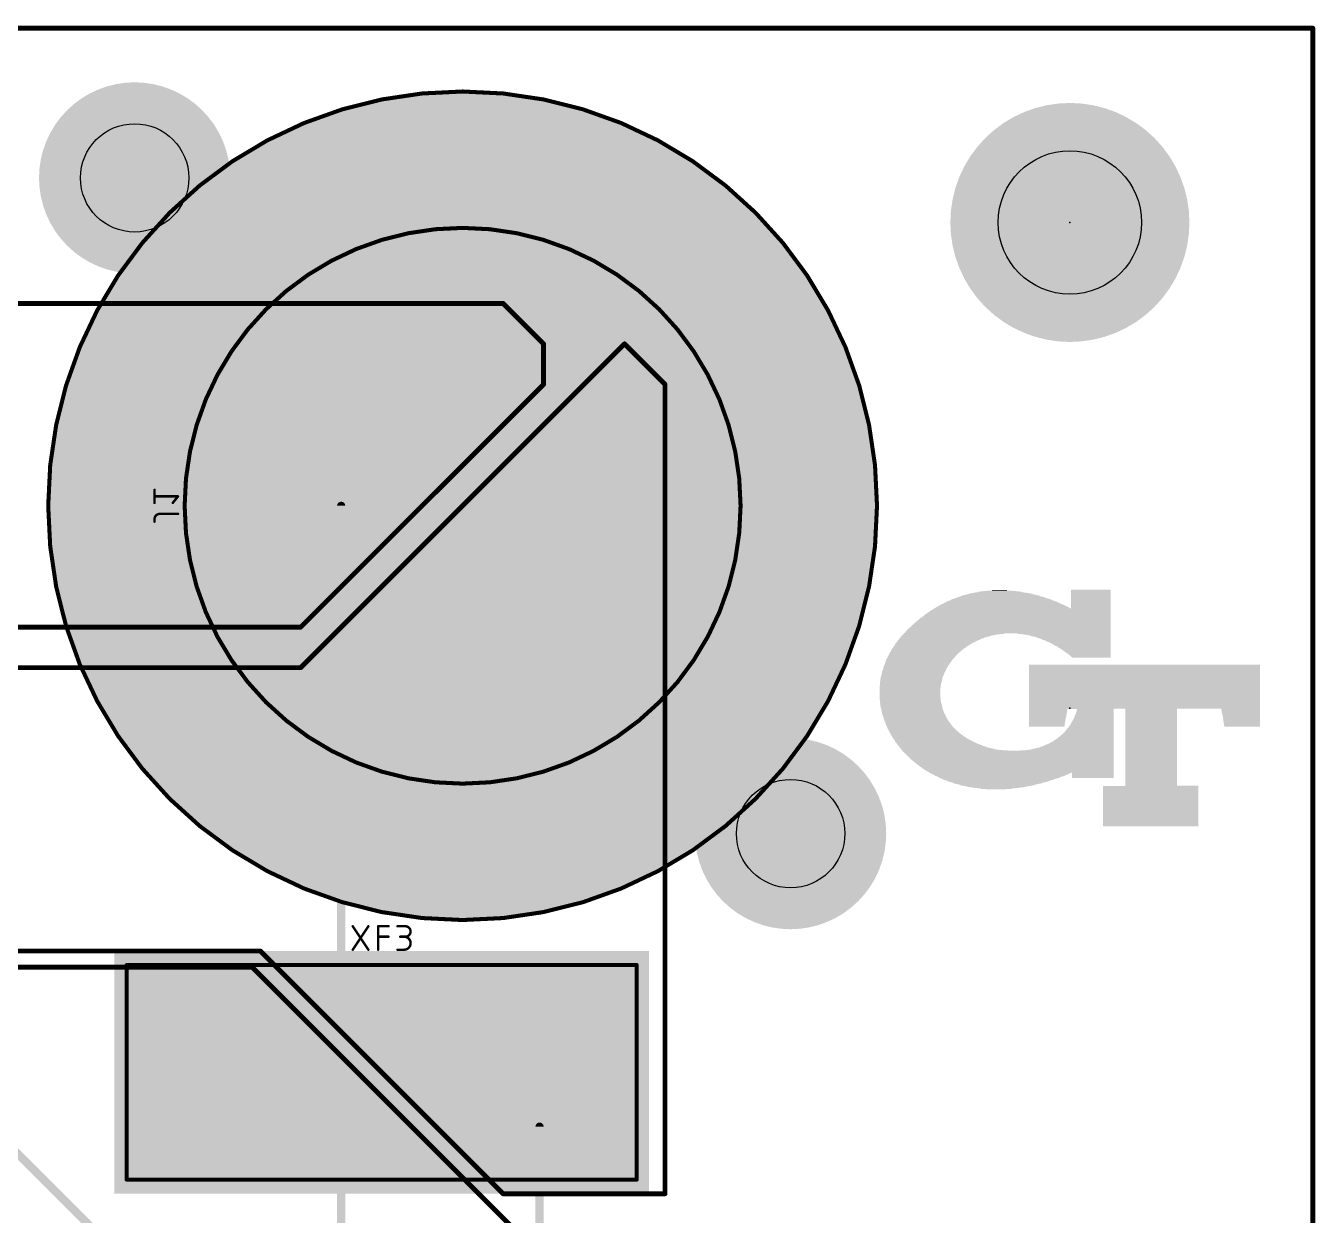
# Model space of a CAD drawing. Extents: x 0 to 100, y 0 to 94.
# Drawn here: x 59.96 to 100.41, y 48.86 to 86.18 of the extents above; entities that cross this region are included whole.
import ezdxf

# ---------------------------------------------------------------- set-up
doc = ezdxf.new("R2010")
doc.units = 0
for name, color, linetype in [('1', 12, 'CONTINUOUS'), ('16', 132, 'CONTINUOUS'), ('17', 110, 'CONTINUOUS'), ('20', 31, 'CONTINUOUS'), ('21', 253, 'CONTINUOUS'), ('22', 253, 'CONTINUOUS'), ('23', 53, 'CONTINUOUS'), ('25', 253, 'CONTINUOUS'), ('26', 253, 'CONTINUOUS'), ('39', 12, 'CONTINUOUS'), ('40', 132, 'CONTINUOUS')]:
    doc.layers.add(name, color=color, linetype=linetype)

# ---------------------------------------------------------------- blocks, each defined once
blk = doc.blocks.new('ROUNDP')
at = {"const_width": 0.5}
blk.add_lwpolyline([(0, -0.25, 1), (0, 0.25, 1), (0, -0.25)], format="xyb", dxfattribs=at)
blk = doc.blocks.new('RECT')
blk.add_solid([(-0.5, -0.5), (0.5, -0.5), (-0.5, 0.5), (0.5, 0.5)])

msp = doc.modelspace()

# ---------------------------------------------------------------- linework, layer by layer
at = {"layer": '1', "const_width": 0.1524}
for points in [[(49.53, 77.47), (74.93, 77.47)], [(74.93, 77.47), (76.2, 76.2)], [(78.74, 76.2), (68.58, 66.04)], [(76.2, 76.2), (76.2, 74.93)], [(80.01, 74.93), (78.74, 76.2)], [(76.2, 74.93), (68.58, 67.31)], [(80.01, 49.53), (80.01, 74.93)], [(68.58, 67.31), (44.45, 67.31)], [(68.58, 66.04), (57.15, 66.04)], [(53.34, 57.15), (67.31, 57.15)], [(67.31, 57.15), (74.93, 49.53)], [(67.056, 56.642), (42.672, 56.642)], [(77.47, 46.228), (67.056, 56.642)], [(74.93, 49.53), (80.01, 49.53)]]:
    msp.add_lwpolyline(points, dxfattribs=at)
at = {"layer": '1', "const_width": 0.0762}
for points in [[(74.9569, 77.4969, 1), (74.9031, 77.4431)], [(74.93, 77.4319, 1), (74.93, 77.5081)], [(76.2381, 76.2, 1), (76.1619, 76.2)], [(76.1731, 76.1731, 1), (76.2269, 76.2269)], [(78.7669, 76.2269, 1), (78.7131, 76.1731)], [(78.7669, 76.1731, 1), (78.7131, 76.2269)], [(76.1619, 74.93, 1), (76.2381, 74.93)], [(76.2269, 74.9031, 1), (76.1731, 74.9569)], [(80.0481, 74.93, 1), (79.9719, 74.93)], [(79.9831, 74.9031, 1), (80.0369, 74.9569)], [(68.5531, 67.3369, 1), (68.6069, 67.2831)], [(68.58, 67.2719, 1), (68.58, 67.3481)], [(68.5531, 66.0669, 1), (68.6069, 66.0131)], [(68.58, 66.0019, 1), (68.58, 66.0781)], [(67.3369, 57.1769, 1), (67.2831, 57.1231)], [(67.31, 57.1119, 1), (67.31, 57.1881)], [(67.0829, 56.6689, 1), (67.0291, 56.6151)], [(67.056, 56.6039, 1), (67.056, 56.6801)], [(74.93, 49.5681, 1), (74.93, 49.4919)], [(74.9031, 49.5031, 1), (74.9569, 49.5569)], [(79.9719, 49.53, 1), (80.0481, 49.53)], [(80.01, 49.4919, 1), (80.01, 49.5681)]]:
    msp.add_lwpolyline(points, format="xyb", dxfattribs=at)
at = {"layer": '16'}
for points, const_width in [([(100.33, 86.106), (0, 86.106)], 0.1524), ([(100.33, 0), (100.33, 86.106)], 0.1524), ([(69.85, 29.21), (69.85, 71.12)], 0.254), ([(68.58, 41.91), (50.8, 59.69)], 0.254), ([(76.073, 51.6382), (76.073, 30.353)], 0.254)]:
    msp.add_lwpolyline(points, dxfattribs=dict(at, const_width=const_width))
for points, const_width in [([(100.3681, 86.106, 1), (100.2919, 86.106)], 0.0762), ([(100.33, 86.0679, 1), (100.33, 86.1441)], 0.0762), ([(69.9135, 71.12, 1), (69.7865, 71.12)], 0.127), ([(76.1365, 51.6382, 1), (76.0095, 51.6382)], 0.127)]:
    msp.add_lwpolyline(points, format="xyb", dxfattribs=dict(at, const_width=const_width))
at = {"layer": '20'}
for p, q in [((100.31, 86.03), (0, 86.106)), ((100.31, 0), (100.31, 86.03))]:
    msp.add_line(p, q, dxfattribs=at)
for centre, radius in [((63.3716, 81.4084), 1.7), ((92.71, 80.01), 2.25), ((83.9484, 60.8316), 1.7)]:
    msp.add_circle(centre, radius, dxfattribs=at)
at = {"layer": '21'}
for points, const_width in [([(73.66, 58.12, 1), (73.66, 84.12, 1), (73.66, 58.12)], 0.127), ([(63.119, 56.7373, 1), (63.119, 56.6737)], 0.0635), ([(63.1508, 56.7055, 1), (63.0872, 56.7055)], 0.0635), ([(79.1528, 56.7055, 1), (79.0893, 56.7055)], 0.0635), ([(79.121, 56.6737, 1), (79.121, 56.7373)], 0.0635), ([(63.119, 50.0063, 1), (63.119, 49.9427)], 0.0635), ([(63.0872, 49.9745, 1), (63.1508, 49.9745)], 0.0635), ([(79.0893, 49.9745, 1), (79.1528, 49.9745)], 0.0635), ([(79.121, 49.9427, 1), (79.121, 50.0063)], 0.0635)]:
    msp.add_lwpolyline(points, format="xyb", dxfattribs=dict(at, const_width=const_width))
at = {"layer": '21', "const_width": 0.127}
for points in [[(63.119, 49.9745), (63.119, 56.7055)], [(63.119, 56.7055), (79.121, 56.7055)], [(79.121, 49.9745), (79.121, 56.7055)], [(63.119, 49.9745), (79.121, 49.9745)]]:
    msp.add_lwpolyline(points, dxfattribs=at)
at = {"layer": '22', "const_width": 0.127}
msp.add_lwpolyline([(73.66, 62.4, 1), (73.66, 79.84, 1), (73.66, 62.4)], format="xyb", dxfattribs=at)
at = {"layer": '23'}
for p in [(92.71, 80.01), (73.66, 71.12), (92.71, 64.77), (71.12, 53.34)]:
    msp.add_point(p, dxfattribs=at)
at = {"layer": '25'}
for points, const_width in [([(70.228, 57.9353, 1), (70.1963, 57.9141)], 0.0381), ([(70.7191, 57.9141, 1), (70.6874, 57.9353)], 0.0381), ([(71.0106, 57.9438, 1), (71.0106, 57.9057)], 0.0381), ([(71.0296, 57.9247, 1), (70.9915, 57.9247)], 0.0381), ([(71.3379, 57.9057, 1), (71.3379, 57.9438)], 0.0381), ([(71.6186, 57.9438, 1), (71.6186, 57.9057)], 0.0381), ([(71.8641, 57.9438, 1), (71.8641, 57.9057)], 0.0381), ([(71.8641, 57.5973, 1), (71.8641, 57.9247)], 0.0762), ([(71.8641, 57.9057, 1), (71.8641, 57.9438)], 0.0381), ([(71.0106, 57.6164, 1), (71.0106, 57.5783)], 0.0381), ([(71.3379, 57.5783, 1), (71.3379, 57.6164)], 0.0381), ([(71.7004, 57.6164, 1), (71.7004, 57.5783)], 0.0381), ([(71.8232, 57.1881, 1), (71.8232, 57.5973)], 0.0762), ([(71.8232, 57.6164, 1), (71.8232, 57.5783)], 0.0381), ([(71.8641, 57.6164, 1), (71.8641, 57.5783)], 0.0381), ([(71.8641, 57.5783, 1), (71.8641, 57.6164)], 0.0381), ([(70.1963, 57.1987, 1), (70.228, 57.1775)], 0.0381), ([(70.6874, 57.1775, 1), (70.7191, 57.1987)], 0.0381), ([(70.9915, 57.1881, 1), (71.0296, 57.1881)], 0.0381), ([(71.6186, 57.2072, 1), (71.6186, 57.1691)], 0.0381), ([(71.8232, 57.2072, 1), (71.8232, 57.1691)], 0.0381), ([(71.8232, 57.1691, 1), (71.8232, 57.2072)], 0.0381)]:
    msp.add_lwpolyline(points, format="xyb", dxfattribs=dict(at, const_width=const_width))
at = {"layer": '25', "const_width": 0.0762}
for points in [[(70.2122, 57.1881), (70.7032, 57.9247)], [(70.2122, 57.9247), (70.7032, 57.1881)], [(71.0106, 57.1881), (71.0106, 57.9247)], [(71.0106, 57.9247), (71.3379, 57.9247)], [(71.6186, 57.9247), (71.8641, 57.9247)], [(71.0106, 57.5973), (71.3379, 57.5973)], [(71.8641, 57.5973), (71.7004, 57.5973)], [(71.6186, 57.1881), (71.8232, 57.1881)]]:
    msp.add_lwpolyline(points, dxfattribs=at)
at = {"layer": '26', "const_width": 0.0762}
for points in [[(63.9953, 71.2099), (63.9953, 71.6191)], [(64.7319, 71.4145), (63.9953, 71.4145)], [(64.5682, 71.2099), (64.7319, 71.4145)], [(64.7319, 70.8664), (64.159, 70.8664)], [(63.9953, 70.7027), (63.9953, 70.6209)]]:
    msp.add_lwpolyline(points, dxfattribs=at)
at = {"layer": '26'}
for points, const_width in [([(64.0143, 71.6191, 1), (63.9763, 71.6191)], 0.0381), ([(63.9953, 71.4335, 1), (63.9953, 71.3954)], 0.0381), ([(63.9763, 71.2099, 1), (64.0143, 71.2099)], 0.0381), ([(64.5533, 71.2218, 1), (64.5831, 71.198)], 0.0381), ([(64.7468, 71.4026, 1), (64.717, 71.4264)], 0.0381), ([(64.7319, 71.3954, 1), (64.7319, 71.4335)], 0.0381), ([(64.159, 70.8664, 0.4142), (63.9953, 70.7027)], 0.0762), ([(64.159, 70.8855, 1), (64.159, 70.8474)], 0.0381), ([(64.159, 70.8474, 1), (64.159, 70.8855)], 0.0381), ([(64.7319, 70.8474, 1), (64.7319, 70.8855)], 0.0381), ([(64.0143, 70.7027, 1), (63.9763, 70.7027)], 0.0381), ([(63.9763, 70.7027, 1), (64.0143, 70.7027)], 0.0381), ([(63.9763, 70.6209, 1), (64.0143, 70.6209)], 0.0381)]:
    msp.add_lwpolyline(points, format="xyb", dxfattribs=dict(at, const_width=const_width))
at = {"layer": '39'}
for points, const_width in [([(63.3716, 79.9084, 1), (63.3716, 82.9084, 1), (63.3716, 79.9084)], 3), ([(73.66, 64.62, 1), (73.66, 77.62, 1), (73.66, 64.62)], 13), ([(92.71, 78.135, 1), (92.71, 81.885, 1), (92.71, 78.135)], 3.75), ([(83.9484, 59.3316, 1), (83.9484, 62.3316, 1), (83.9484, 59.3316)], 3)]:
    msp.add_lwpolyline(points, format="xyb", dxfattribs=dict(at, const_width=const_width))
at = {"layer": '40'}
for points, const_width in [([(63.3716, 79.9084, 1), (63.3716, 82.9084, 1), (63.3716, 79.9084)], 3), ([(92.71, 78.135, 1), (92.71, 81.885, 1), (92.71, 78.135)], 3.75), ([(73.66, 66.76, 1), (73.66, 75.48, 1), (73.66, 66.76)], 8.72), ([(83.9484, 59.3316, 1), (83.9484, 62.3316, 1), (83.9484, 59.3316)], 3)]:
    msp.add_lwpolyline(points, format="xyb", dxfattribs=dict(at, const_width=const_width))

# ---------------------------------------------------------------- block references
at = {"layer": '17', "xscale": 3, "yscale": 3, "rotation": 90}
for p in [(72.771, 74.8284), (72.771, 74.8284), (69.85, 71.12), (69.85, 71.12), (75.7682, 71.12), (75.7682, 71.12), (72.771, 67.4116), (72.771, 67.4116)]:
    msp.add_blockref('ROUNDP', p, dxfattribs=at)
at = {"layer": '17', "xscale": 2.4003, "yscale": 2.4003}
for p in [(66.167, 55.0418), (66.167, 55.0418), (76.073, 55.0418), (76.073, 55.0418), (66.167, 51.6382), (66.167, 51.6382), (76.073, 51.6382), (76.073, 51.6382)]:
    msp.add_blockref('ROUNDP', p, dxfattribs=at)
at = {"layer": '21', "yscale": 0.0127}
for p, xscale in [((90.5256, 68.3641), 1.905), ((90.5256, 68.3768), 1.778), ((90.5192, 68.3895), 1.6637), ((90.5129, 68.4022), 1.524), ((90.5192, 68.4149), 1.3843), ((90.5129, 68.4276), 1.2192), ((90.5066, 68.4403), 1.0287), ((90.5066, 68.453), 0.8001), ((90.5066, 68.4657), 0.4699), ((93.3704, 68.4784), 1.2446), ((93.3704, 68.4657), 1.2446), ((93.3704, 68.453), 1.2446), ((93.3704, 68.4403), 1.2446), ((93.3704, 68.4276), 1.2446), ((93.3704, 68.4149), 1.2446), ((93.3704, 68.4022), 1.2446), ((93.3704, 68.3895), 1.2446), ((93.3704, 68.3768), 1.2446), ((93.3704, 68.3641), 1.2446), ((90.5891, 67.9577), 4.064), ((90.5891, 67.9704), 4.0132), ((90.5891, 67.9831), 3.9624), ((90.5828, 67.9958), 3.9243), ((90.5828, 68.0085), 3.8735), ((90.5828, 68.0212), 3.8227), ((90.5764, 68.0339), 3.7592), ((90.5764, 68.0466), 3.7084), ((90.5764, 68.0593), 3.6576), ((90.5764, 68.072), 3.6068), ((90.5701, 68.0847), 3.5433), ((90.5701, 68.0974), 3.4925), ((90.5701, 68.1101), 3.4417), ((90.5637, 68.1228), 3.3782), ((90.5701, 68.1355), 3.3147), ((90.5637, 68.1482), 3.2512), ((90.5573, 68.1609), 3.1877), ((90.5573, 68.1736), 3.1369), ((90.5573, 68.1863), 3.0607), ((90.551, 68.199), 2.9972), ((90.551, 68.2117), 2.921), ((90.5447, 68.2244), 2.8575), ((90.5447, 68.2371), 2.7813), ((90.5447, 68.2498), 2.7051), ((90.5447, 68.2625), 2.6289), ((90.5447, 68.2752), 2.5527), ((90.5383, 68.2879), 2.4638), ((90.5383, 68.3006), 2.3876), ((90.532, 68.3133), 2.2987), ((90.532, 68.326), 2.1971), ((90.5256, 68.3387), 2.1082), ((90.5256, 68.3514), 2.0066), ((93.3704, 68.3514), 1.2446), ((93.3704, 68.3387), 1.2446), ((93.3704, 68.326), 1.2446), ((93.3704, 68.3133), 1.2446), ((93.3704, 68.3006), 1.2446), ((93.3704, 68.2879), 1.2446), ((93.3704, 68.2752), 1.2446), ((93.3704, 68.2625), 1.2446), ((93.3704, 68.2498), 1.2446), ((93.3704, 68.2371), 1.2446), ((93.3704, 68.2244), 1.2446), ((93.3704, 68.2117), 1.2446), ((93.3704, 68.199), 1.2446), ((93.3704, 68.1863), 1.2446), ((93.3704, 68.1736), 1.2446), ((93.3704, 68.1609), 1.2446), ((93.3704, 68.1482), 1.2446), ((93.3704, 68.1355), 1.2446), ((93.3704, 68.1228), 1.2446), ((93.3704, 68.1101), 1.2446), ((93.3704, 68.0974), 1.2446), ((93.3704, 68.0847), 1.2446), ((93.3704, 68.072), 1.2446), ((93.3704, 68.0593), 1.2446), ((93.3704, 68.0466), 1.2446), ((93.3704, 68.0339), 1.2446), ((93.3704, 68.0212), 1.2446), ((93.3704, 68.0085), 1.2446), ((93.3704, 67.9958), 1.2446), ((93.3704, 67.9831), 1.2446), ((93.3704, 67.9704), 1.2446), ((93.3704, 67.9577), 1.2446), ((90.9828, 67.5513), 6.0198), ((90.9892, 67.564), 6.0071), ((90.9955, 67.5767), 5.9944), ((91.0082, 67.5894), 5.969), ((91.0145, 67.6021), 5.9563), ((91.0209, 67.6148), 5.9436), ((91.0336, 67.6275), 5.9182), ((91.04, 67.6402), 5.9055), ((91.0463, 67.6529), 5.8928), ((91.0526, 67.6656), 5.8801), ((91.0654, 67.6783), 5.8547), ((91.0717, 67.691), 5.842), ((91.0781, 67.7037), 5.8293), ((91.0907, 67.7164), 5.8039), ((91.0971, 67.7291), 5.7912), ((91.1098, 67.7418), 5.7658), ((91.1162, 67.7545), 5.7531), ((91.1225, 67.7672), 5.7404), ((91.1352, 67.7799), 5.715), ((91.1416, 67.7926), 5.7023), ((91.1543, 67.8053), 5.6769), ((91.1606, 67.818), 5.6642), ((91.1733, 67.8307), 5.6388), ((91.1797, 67.8434), 5.6261), ((91.1924, 67.8561), 5.6007), ((91.205, 67.8688), 5.5753), ((91.2114, 67.8815), 5.5626), ((90.5954, 67.8942), 4.2799), ((90.5891, 67.9069), 4.2418), ((90.5891, 67.9196), 4.191), ((90.5954, 67.9323), 4.1529), ((90.5891, 67.945), 4.1148), ((93.3704, 67.945), 1.2446), ((93.3704, 67.9323), 1.2446), ((93.3704, 67.9196), 1.2446), ((93.3704, 67.9069), 1.2446), ((93.3704, 67.8942), 1.2446), ((90.7669, 67.1449), 6.4516), ((90.7733, 67.1703), 6.4389), ((90.7733, 67.1576), 6.4389), ((90.7796, 67.183), 6.4262), ((90.7859, 67.1957), 6.4135), ((90.7923, 67.2084), 6.4008), ((90.7987, 67.2211), 6.3881), ((90.805, 67.2338), 6.3754), ((90.8114, 67.2465), 6.3627), ((90.8177, 67.2592), 6.35), ((90.824, 67.2719), 6.3373), ((90.8304, 67.2846), 6.3246), ((90.8431, 67.2973), 6.2992), ((90.8495, 67.31), 6.2865), ((90.8558, 67.3227), 6.2738), ((90.8621, 67.3354), 6.2611), ((90.8685, 67.3481), 6.2484), ((90.8749, 67.3608), 6.2357), ((90.8812, 67.3735), 6.223), ((90.8876, 67.3862), 6.2103), ((90.8939, 67.3989), 6.1976), ((90.9002, 67.4116), 6.1849), ((90.9066, 67.4243), 6.1722), ((90.913, 67.437), 6.1595), ((90.9257, 67.4497), 6.1341), ((90.932, 67.4624), 6.1214), ((90.9383, 67.4751), 6.1087), ((90.9447, 67.4878), 6.096), ((90.9511, 67.5005), 6.0833), ((90.9574, 67.5132), 6.0706), ((90.9701, 67.5259), 6.0452), ((90.9764, 67.5386), 6.0325), ((88.3856, 66.7512), 2.3495), ((88.373, 66.7385), 2.3241), ((88.3984, 66.7639), 2.3495), ((88.4301, 66.7893), 2.3876), ((88.4174, 66.7766), 2.3622), ((88.4428, 66.802), 2.3876), ((88.4618, 66.8147), 2.4003), ((88.4936, 66.8401), 2.4384), ((88.4809, 66.8274), 2.413), ((88.5127, 66.8528), 2.4511), ((88.5317, 66.8655), 2.4638), ((88.5635, 66.8909), 2.5019), ((88.5508, 66.8782), 2.4765), ((88.5825, 66.9036), 2.5146), ((88.6079, 66.9163), 2.54), ((88.6397, 66.9417), 2.5781), ((88.627, 66.929), 2.5527), ((88.6651, 66.9544), 2.6035), ((88.6904, 66.9671), 2.6289), ((88.7095, 66.9798), 2.6416), ((88.7349, 66.9925), 2.667), ((88.7857, 67.0179), 2.7432), ((88.7666, 67.0052), 2.7051), ((88.8175, 67.0306), 2.7813), ((88.8428, 67.0433), 2.8067), ((88.8809, 67.056), 2.8575), ((88.9127, 67.0687), 2.8956), ((88.9571, 67.0814), 2.9591), ((89.008, 67.0941), 3.0353), ((89.0714, 67.1068), 3.1369), ((90.7542, 67.1195), 6.477), ((90.7606, 67.1322), 6.4643), ((92.5322, 67.1068), 2.921), ((92.5894, 67.0941), 2.8067), ((92.6338, 67.0814), 2.7178), ((92.6719, 67.0687), 2.6416), ((92.7037, 67.056), 2.5781), ((92.7291, 67.0433), 2.5273), ((92.7545, 67.0306), 2.4765), ((92.7799, 67.0179), 2.4257), ((92.8053, 67.0052), 2.3749), ((92.8243, 66.9925), 2.3368), ((92.8434, 66.9798), 2.2987), ((92.8624, 66.9671), 2.2606), ((92.8815, 66.9544), 2.2225), ((92.9005, 66.9417), 2.1844), ((92.9132, 66.929), 2.159), ((92.9323, 66.9163), 2.1209), ((92.945, 66.9036), 2.0955), ((92.964, 66.8909), 2.0574), ((92.9767, 66.8782), 2.032), ((92.9894, 66.8655), 2.0066), ((93.0021, 66.8528), 1.9812), ((93.0212, 66.8401), 1.9431), ((93.0339, 66.8274), 1.9177), ((93.0466, 66.8147), 1.8923), ((93.0593, 66.802), 1.8669), ((93.072, 66.7893), 1.8415), ((93.0847, 66.7766), 1.8161), ((93.091, 66.7639), 1.8034), ((93.1037, 66.7512), 1.778), ((93.1164, 66.7385), 1.7526), ((88.0174, 66.3321), 2.0955), ((88.0364, 66.3575), 2.1082), ((88.0301, 66.3448), 2.0955), ((88.0491, 66.3829), 2.1082), ((88.0491, 66.3702), 2.1082), ((88.0618, 66.3956), 2.1082), ((88.0682, 66.4083), 2.1209), ((88.0808, 66.421), 2.1209), ((88.0872, 66.4337), 2.1336), ((88.0999, 66.4464), 2.1336), ((88.1063, 66.4591), 2.1463), ((88.1189, 66.4718), 2.1463), ((88.1253, 66.4845), 2.159), ((88.138, 66.4972), 2.159), ((88.1444, 66.5099), 2.1717), ((88.1634, 66.5226), 2.1844), ((88.1761, 66.5353), 2.1844), ((88.1825, 66.548), 2.1971), ((88.1951, 66.5607), 2.1971), ((88.2015, 66.5734), 2.2098), ((88.2269, 66.5988), 2.2352), ((88.2142, 66.5861), 2.2098), ((88.2396, 66.6115), 2.2352), ((88.265, 66.6369), 2.2606), ((88.2523, 66.6242), 2.2352), ((88.2777, 66.6496), 2.2606), ((88.3031, 66.675), 2.286), ((88.2904, 66.6623), 2.2606), ((88.3158, 66.6877), 2.286), ((88.3412, 66.7131), 2.3114), ((88.3285, 66.7004), 2.286), ((88.3539, 66.7258), 2.3114), ((93.1291, 66.7258), 1.7272), ((93.1418, 66.7131), 1.7018), ((93.1482, 66.7004), 1.6891), ((93.1609, 66.6877), 1.6637), ((93.1736, 66.675), 1.6383), ((93.1799, 66.6623), 1.6256), ((93.1926, 66.6496), 1.6002), ((93.199, 66.6369), 1.5875), ((93.2117, 66.6242), 1.5621), ((93.2244, 66.6115), 1.5367), ((93.2307, 66.5988), 1.524), ((93.2371, 66.5861), 1.5113), ((93.2498, 66.5734), 1.4859), ((93.2561, 66.5607), 1.4732), ((93.2688, 66.548), 1.4478), ((93.2752, 66.5353), 1.4351), ((93.2879, 66.5226), 1.4097), ((93.2942, 66.5099), 1.397), ((93.3006, 66.4972), 1.3843), ((93.3133, 66.4845), 1.3589), ((93.3196, 66.4718), 1.3462), ((93.326, 66.4591), 1.3335), ((93.3387, 66.4464), 1.3081), ((93.345, 66.4337), 1.2954), ((93.3514, 66.421), 1.2827), ((93.3577, 66.4083), 1.27), ((93.3704, 66.3956), 1.2446), ((93.3768, 66.3829), 1.2319), ((93.3831, 66.3702), 1.2192), ((93.3895, 66.3575), 1.2065), ((87.8205, 65.9511), 1.9812), ((87.8205, 65.9384), 1.9812), ((87.8332, 65.9765), 1.9812), ((87.8332, 65.9638), 1.9812), ((87.8396, 66.0019), 1.9939), ((87.8396, 65.9892), 1.9939), ((87.8522, 66.0273), 1.9939), ((87.8522, 66.0146), 1.9939), ((87.8586, 66.04), 2.0066), ((87.8713, 66.0654), 2.0066), ((87.865, 66.0527), 1.9939), ((87.8777, 66.0781), 2.0193), ((87.8903, 66.1162), 2.0193), ((87.8903, 66.1035), 2.0193), ((87.884, 66.0908), 2.0066), ((87.9094, 66.1416), 2.032), ((87.9031, 66.1289), 2.0193), ((87.9284, 66.1797), 2.0447), ((87.9221, 66.167), 2.032), ((87.9158, 66.1543), 2.0193), ((87.9475, 66.2178), 2.0574), ((87.9412, 66.2051), 2.0447), ((87.9348, 66.1924), 2.032), ((87.9602, 66.2432), 2.0574), ((87.9602, 66.2305), 2.0574), ((87.9793, 66.2686), 2.0701), ((87.9729, 66.2559), 2.0574), ((87.9983, 66.3067), 2.0828), ((87.992, 66.294), 2.0701), ((87.992, 66.2813), 2.0701), ((88.011, 66.3194), 2.0828), ((95.0532, 66.1289), 7.2517), ((95.0532, 66.1162), 7.2517), ((95.0532, 66.1035), 7.2517), ((95.0532, 66.0908), 7.2517), ((95.0532, 66.0781), 7.2517), ((95.0532, 66.0654), 7.2517), ((95.0532, 66.0527), 7.2517), ((95.0532, 66.04), 7.2517), ((95.0532, 66.0273), 7.2517), ((95.0532, 66.0146), 7.2517), ((95.0532, 66.0019), 7.2517), ((95.0532, 65.9892), 7.2517), ((95.0532, 65.9765), 7.2517), ((95.0532, 65.9638), 7.2517), ((95.0532, 65.9511), 7.2517), ((95.0532, 65.9384), 7.2517), ((87.7189, 65.5955), 1.9304), ((87.7189, 65.5828), 1.9304), ((87.7189, 65.5701), 1.9304), ((87.7126, 65.5574), 1.9177), ((87.7126, 65.5447), 1.9177), ((87.7126, 65.532), 1.9177), ((87.7379, 65.6844), 1.9431), ((87.7379, 65.6717), 1.9431), ((87.7316, 65.659), 1.9304), ((87.7316, 65.6463), 1.9304), ((87.7316, 65.6336), 1.9304), ((87.7253, 65.6209), 1.9177), ((87.7253, 65.6082), 1.9177), ((87.7443, 65.7098), 1.9304), ((87.7443, 65.6971), 1.9304), ((87.7507, 65.7479), 1.9431), ((87.7507, 65.7352), 1.9431), ((87.7507, 65.7225), 1.9431), ((87.7697, 65.8114), 1.9558), ((87.7697, 65.7987), 1.9558), ((87.7634, 65.786), 1.9431), ((87.7634, 65.7733), 1.9431), ((87.7634, 65.7606), 1.9431), ((87.7888, 65.8622), 1.9685), ((87.7824, 65.8495), 1.9558), ((87.7824, 65.8368), 1.9558), ((87.7824, 65.8241), 1.9558), ((87.8078, 65.913), 1.9812), ((87.7951, 65.8749), 1.9558), ((87.8015, 65.9003), 1.9685), ((87.8015, 65.8876), 1.9685), ((87.8141, 65.9257), 1.9685), ((95.0532, 65.9257), 7.2517), ((95.0532, 65.913), 7.2517), ((95.0532, 65.9003), 7.2517), ((95.0532, 65.8876), 7.2517), ((95.0532, 65.8749), 7.2517), ((95.0532, 65.8622), 7.2517), ((95.0532, 65.8495), 7.2517), ((95.0532, 65.8368), 7.2517), ((95.0532, 65.8241), 7.2517), ((95.0532, 65.8114), 7.2517), ((95.0532, 65.7987), 7.2517), ((95.0532, 65.786), 7.2517), ((95.0532, 65.7733), 7.2517), ((95.0532, 65.7606), 7.2517), ((95.0532, 65.7479), 7.2517), ((95.0532, 65.7352), 7.2517), ((95.0532, 65.7225), 7.2517), ((95.0532, 65.7098), 7.2517), ((95.0532, 65.6971), 7.2517), ((95.0532, 65.6844), 7.2517), ((95.0532, 65.6717), 7.2517), ((95.0532, 65.659), 7.2517), ((95.0532, 65.6463), 7.2517), ((95.0532, 65.6336), 7.2517), ((95.0532, 65.6209), 7.2517), ((95.0532, 65.6082), 7.2517), ((95.0532, 65.5955), 7.2517), ((95.0532, 65.5828), 7.2517), ((95.0532, 65.5701), 7.2517), ((95.0532, 65.5574), 7.2517), ((95.0532, 65.5447), 7.2517), ((95.0532, 65.532), 7.2517), ((87.6998, 65.4812), 1.9177), ((87.6998, 65.4685), 1.9177), ((87.6998, 65.4558), 1.9177), ((87.6998, 65.4431), 1.9177), ((87.6998, 65.4304), 1.9177), ((87.6998, 65.4177), 1.9177), ((87.6998, 65.405), 1.9177), ((87.6935, 65.3923), 1.905), ((87.6935, 65.3796), 1.905), ((87.6935, 65.3669), 1.905), ((87.6935, 65.3542), 1.905), ((87.6935, 65.3415), 1.905), ((87.6935, 65.3288), 1.905), ((87.6935, 65.3161), 1.905), ((87.6935, 65.3034), 1.905), ((87.6935, 65.2907), 1.905), ((87.6935, 65.278), 1.905), ((87.6935, 65.2653), 1.905), ((87.6935, 65.2526), 1.905), ((87.6935, 65.2399), 1.905), ((87.6935, 65.2272), 1.905), ((87.6935, 65.2145), 1.905), ((87.6935, 65.2018), 1.905), ((87.6935, 65.1891), 1.905), ((87.6935, 65.1764), 1.905), ((87.6935, 65.1637), 1.905), ((87.6935, 65.151), 1.905), ((87.6935, 65.1383), 1.905), ((87.6935, 65.1256), 1.905), ((87.7126, 65.5193), 1.9177), ((87.7126, 65.5066), 1.9177), ((87.7062, 65.4939), 1.905), ((95.0532, 65.5193), 7.2517), ((95.0532, 65.5066), 7.2517), ((95.0532, 65.4939), 7.2517), ((95.0532, 65.4812), 7.2517), ((95.0532, 65.4685), 7.2517), ((95.0532, 65.4558), 7.2517), ((95.0532, 65.4431), 7.2517), ((95.0532, 65.4304), 7.2517), ((95.0532, 65.4177), 7.2517), ((95.0532, 65.405), 7.2517), ((95.0532, 65.3923), 7.2517), ((95.0532, 65.3796), 7.2517), ((95.0532, 65.3669), 7.2517), ((95.0532, 65.3542), 7.2517), ((95.0532, 65.3415), 7.2517), ((95.0532, 65.3288), 7.2517), ((95.0532, 65.3161), 7.2517), ((95.0532, 65.3034), 7.2517), ((95.0532, 65.2907), 7.2517), ((95.0532, 65.278), 7.2517), ((95.0532, 65.2653), 7.2517), ((95.0532, 65.2526), 7.2517), ((95.0532, 65.2399), 7.2517), ((95.0532, 65.2272), 7.2517), ((95.0532, 65.2145), 7.2517), ((95.0532, 65.2018), 7.2517), ((95.0532, 65.1891), 7.2517), ((95.0532, 65.1764), 7.2517), ((95.0532, 65.1637), 7.2517), ((95.0532, 65.151), 7.2517), ((95.0532, 65.1383), 7.2517), ((95.0532, 65.1256), 7.2517), ((87.6998, 65.0875), 1.9177), ((87.6998, 65.0748), 1.9177), ((87.6998, 65.0621), 1.9177), ((87.6998, 65.0494), 1.9177), ((87.6998, 65.0367), 1.9177), ((87.6935, 65.1129), 1.905), ((87.6935, 65.1002), 1.905), ((87.7062, 65.024), 1.905), ((87.7062, 65.0113), 1.905), ((87.7062, 64.9986), 1.905), ((87.7126, 64.9859), 1.9177), ((87.7126, 64.9732), 1.9177), ((87.7126, 64.9605), 1.9177), ((87.7126, 64.9478), 1.9177), ((87.7126, 64.9351), 1.9177), ((87.7126, 64.9224), 1.9177), ((87.7316, 64.8589), 1.9304), ((87.7316, 64.8462), 1.9304), ((87.7316, 64.8335), 1.9304), ((87.7253, 64.9097), 1.9177), ((87.7253, 64.897), 1.9177), ((87.7253, 64.8843), 1.9177), ((87.7253, 64.8716), 1.9177), ((87.7379, 64.8208), 1.9177), ((87.7443, 64.8081), 1.9304), ((87.7443, 64.7954), 1.9304), ((87.7443, 64.7827), 1.9304), ((87.7443, 64.77), 1.9304), ((87.757, 64.7573), 1.9304), ((87.757, 64.7446), 1.9304), ((87.757, 64.7319), 1.9304), ((87.7634, 64.7192), 1.9431), ((92.7608, 64.7446), 2.667), ((95.0532, 65.1129), 7.2517), ((95.0532, 65.1002), 7.2517), ((95.0532, 65.0875), 7.2517), ((95.0532, 65.0748), 7.2517), ((95.0532, 65.0621), 7.2517), ((95.0532, 65.0494), 7.2517), ((95.0532, 65.0367), 7.2517), ((95.0532, 65.024), 7.2517), ((95.0532, 65.0113), 7.2517), ((95.0532, 64.9986), 7.2517), ((95.0532, 64.9859), 7.2517), ((95.0532, 64.9732), 7.2517), ((95.0532, 64.9605), 7.2517), ((95.0532, 64.9478), 7.2517), ((95.0532, 64.9351), 7.2517), ((95.0532, 64.9224), 7.2517), ((95.0532, 64.9097), 7.2517), ((95.0532, 64.897), 7.2517), ((95.0532, 64.8843), 7.2517), ((95.0532, 64.8716), 7.2517), ((95.0532, 64.8589), 7.2517), ((95.0532, 64.8462), 7.2517), ((95.0532, 64.8335), 7.2517), ((95.0532, 64.8208), 7.2517), ((95.0532, 64.8081), 7.2517), ((95.0532, 64.7954), 7.2517), ((95.0532, 64.7827), 7.2517), ((95.0532, 64.77), 7.2517), ((95.0532, 64.7573), 7.2517), ((92.0306, 64.7319), 1.2065), ((92.0306, 64.7192), 1.2065), ((93.5101, 64.7319), 1.143), ((93.5101, 64.7192), 1.143), ((95.2627, 64.7446), 1.6256), ((95.2627, 64.7319), 1.6256), ((95.2627, 64.7192), 1.6256), ((98.0694, 64.7446), 1.2192), ((98.0694, 64.7319), 1.2192), ((98.0694, 64.7192), 1.2192), ((87.7634, 64.7065), 1.9431), ((87.7697, 64.6938), 1.9304), ((87.776, 64.6811), 1.9431), ((87.776, 64.6684), 1.9431), ((87.7824, 64.6557), 1.9558), ((87.7951, 64.6176), 1.9558), ((87.7951, 64.6049), 1.9558), ((87.7888, 64.643), 1.9431), ((87.7888, 64.6303), 1.9431), ((87.8141, 64.5668), 1.9685), ((87.8141, 64.5541), 1.9685), ((87.8078, 64.5922), 1.9558), ((87.8078, 64.5795), 1.9558), ((87.8269, 64.5414), 1.9685), ((87.8269, 64.5287), 1.9685), ((87.8269, 64.516), 1.9685), ((87.8459, 64.4906), 1.9812), ((87.8459, 64.4779), 1.9812), ((87.8396, 64.5033), 1.9685), ((87.8586, 64.4652), 1.9812), ((87.8586, 64.4525), 1.9812), ((87.865, 64.4398), 1.9939), ((87.8713, 64.4271), 1.9812), ((87.884, 64.4017), 2.0066), ((87.8777, 64.4144), 1.9939), ((87.8903, 64.389), 1.9939), ((87.8967, 64.3763), 2.0066), ((87.9031, 64.3636), 2.0193), ((87.9094, 64.3509), 2.0066), ((87.9221, 64.3255), 2.032), ((87.9158, 64.3382), 2.0193), ((87.9284, 64.3128), 2.0193), ((92.0242, 64.6938), 1.1938), ((92.0242, 64.6811), 1.1938), ((92.0242, 64.6684), 1.1938), ((92.0242, 64.6557), 1.1938), ((92.0242, 64.643), 1.1938), ((92.0242, 64.6303), 1.1938), ((92.0115, 64.5541), 1.1684), ((92.0115, 64.5414), 1.1684), ((92.0115, 64.5287), 1.1684), ((92.0115, 64.516), 1.1684), ((92.0115, 64.5033), 1.1684), ((92.0115, 64.4906), 1.1684), ((91.9988, 64.4144), 1.143), ((91.9988, 64.4017), 1.143), ((91.9988, 64.389), 1.143), ((91.9988, 64.3763), 1.143), ((91.9988, 64.3636), 1.143), ((91.9988, 64.3509), 1.143), ((92.0306, 64.7065), 1.2065), ((92.0179, 64.6176), 1.1811), ((92.0179, 64.6049), 1.1811), ((92.0179, 64.5922), 1.1811), ((92.0179, 64.5795), 1.1811), ((92.0179, 64.5668), 1.1811), ((92.0052, 64.4779), 1.1557), ((92.0052, 64.4652), 1.1557), ((92.0052, 64.4525), 1.1557), ((92.0052, 64.4398), 1.1557), ((92.0052, 64.4271), 1.1557), ((91.9925, 64.3382), 1.1303), ((91.9925, 64.3255), 1.1303), ((91.9925, 64.3128), 1.1303), ((93.4212, 64.3128), 1.3208), ((93.4276, 64.3382), 1.3081), ((93.4276, 64.3255), 1.3081), ((93.4339, 64.3636), 1.2954), ((93.4339, 64.3509), 1.2954), ((93.4403, 64.389), 1.2827), ((93.4403, 64.3763), 1.2827), ((93.4466, 64.4144), 1.27), ((93.4466, 64.4017), 1.27), ((93.453, 64.4398), 1.2573), ((93.453, 64.4271), 1.2573), ((93.4593, 64.4652), 1.2446), ((93.4593, 64.4525), 1.2446), ((93.4657, 64.4906), 1.2319), ((93.4657, 64.4779), 1.2319), ((93.472, 64.516), 1.2192), ((93.472, 64.5033), 1.2192), ((93.4784, 64.5541), 1.2065), ((93.4784, 64.5414), 1.2065), ((93.4784, 64.5287), 1.2065), ((93.4847, 64.5795), 1.1938), ((93.4847, 64.5668), 1.1938), ((93.4911, 64.6176), 1.1811), ((93.4911, 64.6049), 1.1811), ((93.4911, 64.5922), 1.1811), ((93.4974, 64.6557), 1.1684), ((93.4974, 64.643), 1.1684), ((93.4974, 64.6303), 1.1684), ((93.5038, 64.7065), 1.1557), ((93.5038, 64.6938), 1.1557), ((93.5038, 64.6811), 1.1557), ((93.5038, 64.6684), 1.1557), ((95.2627, 64.7065), 1.6256), ((95.2627, 64.6938), 1.6256), ((95.2627, 64.6811), 1.6256), ((95.2627, 64.6684), 1.6256), ((95.2627, 64.6557), 1.6256), ((95.2627, 64.643), 1.6256), ((95.2627, 64.6303), 1.6256), ((95.2627, 64.6176), 1.6256), ((95.2627, 64.6049), 1.6256), ((95.2627, 64.5922), 1.6256), ((95.2627, 64.5795), 1.6256), ((95.2627, 64.5668), 1.6256), ((95.2627, 64.5541), 1.6256), ((95.2627, 64.5414), 1.6256), ((95.2627, 64.5287), 1.6256), ((95.2627, 64.516), 1.6256), ((95.2627, 64.5033), 1.6256), ((95.2627, 64.4906), 1.6256), ((95.2627, 64.4779), 1.6256), ((95.2627, 64.4652), 1.6256), ((95.2627, 64.4525), 1.6256), ((95.2627, 64.4398), 1.6256), ((95.2627, 64.4271), 1.6256), ((95.2627, 64.4144), 1.6256), ((95.2627, 64.4017), 1.6256), ((95.2627, 64.389), 1.6256), ((95.2627, 64.3763), 1.6256), ((95.2627, 64.3636), 1.6256), ((95.2627, 64.3509), 1.6256), ((95.2627, 64.3382), 1.6256), ((95.2627, 64.3255), 1.6256), ((95.2627, 64.3128), 1.6256), ((98.0694, 64.7065), 1.2192), ((98.0757, 64.6938), 1.2065), ((98.0757, 64.6811), 1.2065), ((98.0757, 64.6684), 1.2065), ((98.0757, 64.6557), 1.2065), ((98.0757, 64.643), 1.2065), ((98.0821, 64.6303), 1.1938), ((98.0821, 64.6176), 1.1938), ((98.0821, 64.6049), 1.1938), ((98.0821, 64.5922), 1.1938), ((98.0821, 64.5795), 1.1938), ((98.0821, 64.5668), 1.1938), ((98.0885, 64.5541), 1.1811), ((98.0885, 64.5414), 1.1811), ((98.0885, 64.5287), 1.1811), ((98.0885, 64.516), 1.1811), ((98.0885, 64.5033), 1.1811), ((98.0948, 64.4906), 1.1684), ((98.0948, 64.4779), 1.1684), ((98.0948, 64.4652), 1.1684), ((98.0948, 64.4525), 1.1684), ((98.0948, 64.4398), 1.1684), ((98.0948, 64.4271), 1.1684), ((98.1012, 64.4144), 1.1557), ((98.1012, 64.4017), 1.1557), ((98.1012, 64.389), 1.1557), ((98.1012, 64.3763), 1.1557), ((98.1012, 64.3636), 1.1557), ((98.1012, 64.3509), 1.1557), ((98.1075, 64.3382), 1.143), ((98.1075, 64.3255), 1.143), ((98.1075, 64.3128), 1.143), ((87.9348, 64.3001), 2.032), ((87.9475, 64.2874), 2.032), ((87.9539, 64.2747), 2.0447), ((87.9539, 64.262), 2.0447), ((87.9665, 64.2493), 2.0447), ((87.9729, 64.2366), 2.0574), ((87.9856, 64.2239), 2.0574), ((87.992, 64.2112), 2.0701), ((88.0046, 64.1858), 2.0701), ((87.9983, 64.1985), 2.0574), ((88.011, 64.1731), 2.0828), ((88.0237, 64.1604), 2.0828), ((88.0301, 64.1477), 2.0955), ((88.0427, 64.135), 2.0955), ((88.0491, 64.1223), 2.1082), ((88.0618, 64.1096), 2.1082), ((88.0682, 64.0969), 2.1209), ((88.0808, 64.0842), 2.1209), ((88.0872, 64.0715), 2.1336), ((88.0999, 64.0588), 2.1336), ((88.1063, 64.0461), 2.1463), ((88.1189, 64.0334), 2.1463), ((88.1317, 64.0207), 2.1717), ((88.1507, 63.9953), 2.1844), ((88.1444, 64.008), 2.1717), ((88.1634, 63.9826), 2.1844), ((88.1761, 63.9699), 2.1844), ((88.1888, 63.9572), 2.2098), ((88.2015, 63.9445), 2.2098), ((88.2079, 63.9318), 2.2225), ((88.2269, 63.9191), 2.2352), ((88.2332, 63.9064), 2.2479), ((91.9861, 64.2747), 1.1176), ((91.9861, 64.262), 1.1176), ((91.9861, 64.2493), 1.1176), ((91.9861, 64.2366), 1.1176), ((91.9861, 64.2239), 1.1176), ((91.9861, 64.2112), 1.1176), ((91.9925, 64.3001), 1.1303), ((91.9925, 64.2874), 1.1303), ((91.9798, 64.1985), 1.1049), ((93.2498, 63.9064), 1.6637), ((93.2561, 63.9191), 1.651), ((93.2688, 63.9318), 1.6256), ((93.2752, 63.9445), 1.6129), ((93.2815, 63.9572), 1.6002), ((93.2879, 63.9699), 1.5875), ((93.2942, 63.9826), 1.5748), ((93.3006, 63.9953), 1.5621), ((93.3069, 64.008), 1.5494), ((93.3133, 64.0207), 1.5367), ((93.3196, 64.0334), 1.524), ((93.326, 64.0588), 1.5113), ((93.326, 64.0461), 1.5113), ((93.3323, 64.0715), 1.4986), ((93.3387, 64.0842), 1.4859), ((93.345, 64.0969), 1.4732), ((93.3514, 64.1096), 1.4605), ((93.3577, 64.135), 1.4478), ((93.3577, 64.1223), 1.4478), ((93.3641, 64.1477), 1.4351), ((93.3704, 64.1604), 1.4224), ((93.3768, 64.1858), 1.4097), ((93.3768, 64.1731), 1.4097), ((93.3831, 64.1985), 1.397), ((93.3895, 64.2112), 1.3843), ((93.3958, 64.2366), 1.3716), ((93.3958, 64.2239), 1.3716), ((93.4022, 64.2493), 1.3589), ((93.4085, 64.2747), 1.3462), ((93.4085, 64.262), 1.3462), ((93.4149, 64.3001), 1.3335), ((93.4149, 64.2874), 1.3335), ((95.2627, 64.3001), 1.6256), ((95.2627, 64.2874), 1.6256), ((95.2627, 64.2747), 1.6256), ((95.2627, 64.262), 1.6256), ((95.2627, 64.2493), 1.6256), ((95.2627, 64.2366), 1.6256), ((95.2627, 64.2239), 1.6256), ((95.2627, 64.2112), 1.6256), ((95.2627, 64.1985), 1.6256), ((95.2627, 64.1858), 1.6256), ((95.2627, 64.1731), 1.6256), ((95.2627, 64.1604), 1.6256), ((95.2627, 64.1477), 1.6256), ((95.2627, 64.135), 1.6256), ((95.2627, 64.1223), 1.6256), ((95.2627, 64.1096), 1.6256), ((95.2627, 64.0969), 1.6256), ((95.2627, 64.0842), 1.6256), ((95.2627, 64.0715), 1.6256), ((95.2627, 64.0588), 1.6256), ((95.2627, 64.0461), 1.6256), ((95.2627, 64.0334), 1.6256), ((95.2627, 64.0207), 1.6256), ((95.2627, 64.008), 1.6256), ((95.2627, 63.9953), 1.6256), ((95.2627, 63.9826), 1.6256), ((95.2627, 63.9699), 1.6256), ((95.2627, 63.9572), 1.6256), ((95.2627, 63.9445), 1.6256), ((95.2627, 63.9318), 1.6256), ((95.2627, 63.9191), 1.6256), ((95.2627, 63.9064), 1.6256), ((98.1075, 64.3001), 1.143), ((98.1075, 64.2874), 1.143), ((98.1138, 64.2747), 1.1303), ((98.1138, 64.262), 1.1303), ((98.1138, 64.2493), 1.1303), ((98.1138, 64.2366), 1.1303), ((98.1138, 64.2239), 1.1303), ((98.1138, 64.2112), 1.1303), ((98.1202, 64.1985), 1.1176), ((88.2523, 63.8937), 2.2606), ((88.265, 63.881), 2.2606), ((88.2777, 63.8683), 2.286), ((88.2904, 63.8556), 2.286), ((88.3031, 63.8429), 2.3114), ((88.3158, 63.8302), 2.3114), ((88.3475, 63.8048), 2.3495), ((88.3349, 63.8175), 2.3241), ((88.3603, 63.7921), 2.3495), ((88.3793, 63.7794), 2.3622), ((88.392, 63.7667), 2.3876), ((88.4111, 63.754), 2.4003), ((88.4301, 63.7413), 2.413), ((88.4428, 63.7286), 2.4384), ((88.4618, 63.7159), 2.4511), ((88.4809, 63.7032), 2.4638), ((88.4936, 63.6905), 2.4892), ((88.5127, 63.6778), 2.5019), ((88.5317, 63.6651), 2.5146), ((88.5571, 63.6524), 2.54), ((88.5698, 63.6397), 2.5654), ((88.5952, 63.627), 2.5908), ((88.6142, 63.6143), 2.6035), ((88.6523, 63.5889), 2.6543), ((88.6397, 63.6016), 2.6289), ((88.6778, 63.5762), 2.6797), ((88.7032, 63.5635), 2.7051), ((88.7285, 63.5508), 2.7305), ((88.7603, 63.5381), 2.7686), ((88.7794, 63.5254), 2.8067), ((88.8111, 63.5127), 2.8448), ((88.8428, 63.5), 2.8829), ((92.8434, 63.5), 2.4765), ((92.8688, 63.5127), 2.4257), ((92.8878, 63.5254), 2.3876), ((92.9132, 63.5381), 2.3368), ((92.9323, 63.5508), 2.2987), ((92.9513, 63.5635), 2.2606), ((92.9704, 63.5762), 2.2225), ((92.9831, 63.5889), 2.1971), ((93.0021, 63.6016), 2.159), ((93.0148, 63.6143), 2.1336), ((93.0275, 63.627), 2.1082), ((93.0466, 63.6397), 2.0701), ((93.0593, 63.6524), 2.0447), ((93.072, 63.6651), 2.0193), ((93.0847, 63.6778), 1.9939), ((93.0974, 63.6905), 1.9685), ((93.1037, 63.7032), 1.9558), ((93.1164, 63.7159), 1.9304), ((93.1291, 63.7286), 1.905), ((93.1418, 63.7413), 1.8796), ((93.1482, 63.754), 1.8669), ((93.1609, 63.7667), 1.8415), ((93.1672, 63.7794), 1.8288), ((93.1799, 63.7921), 1.8034), ((93.1863, 63.8048), 1.7907), ((93.199, 63.8175), 1.7653), ((93.2053, 63.8302), 1.7526), ((93.2117, 63.8429), 1.7399), ((93.218, 63.8556), 1.7272), ((93.2307, 63.8683), 1.7018), ((93.2371, 63.881), 1.6891), ((93.2434, 63.8937), 1.6764), ((95.2627, 63.8937), 1.6256), ((95.2627, 63.881), 1.6256), ((95.2627, 63.8683), 1.6256), ((95.2627, 63.8556), 1.6256), ((95.2627, 63.8429), 1.6256), ((95.2627, 63.8302), 1.6256), ((95.2627, 63.8175), 1.6256), ((95.2627, 63.8048), 1.6256), ((95.2627, 63.7921), 1.6256), ((95.2627, 63.7794), 1.6256), ((95.2627, 63.7667), 1.6256), ((95.2627, 63.754), 1.6256), ((95.2627, 63.7413), 1.6256), ((95.2627, 63.7286), 1.6256), ((95.2627, 63.7159), 1.6256), ((95.2627, 63.7032), 1.6256), ((95.2627, 63.6905), 1.6256), ((95.2627, 63.6778), 1.6256), ((95.2627, 63.6651), 1.6256), ((95.2627, 63.6524), 1.6256), ((95.2627, 63.6397), 1.6256), ((95.2627, 63.627), 1.6256), ((95.2627, 63.6143), 1.6256), ((95.2627, 63.6016), 1.6256), ((95.2627, 63.5889), 1.6256), ((95.2627, 63.5762), 1.6256), ((95.2627, 63.5635), 1.6256), ((95.2627, 63.5508), 1.6256), ((95.2627, 63.5381), 1.6256), ((95.2627, 63.5254), 1.6256), ((95.2627, 63.5127), 1.6256), ((95.2627, 63.5), 1.6256), ((88.8746, 63.4873), 2.921), ((88.9127, 63.4746), 2.9718), ((88.9571, 63.4619), 3.0353), ((89.0143, 63.4492), 3.1496), ((89.1032, 63.4365), 3.302), ((90.7733, 63.4238), 6.6167), ((90.7796, 63.4111), 6.604), ((90.7859, 63.3984), 6.5913), ((90.7923, 63.3857), 6.5786), ((90.7987, 63.373), 6.5659), ((90.805, 63.3603), 6.5532), ((90.8114, 63.3476), 6.5405), ((90.8177, 63.3349), 6.5278), ((90.824, 63.3222), 6.5151), ((90.8304, 63.3095), 6.5024), ((90.8368, 63.2968), 6.4897), ((90.8431, 63.2841), 6.477), ((90.8495, 63.2714), 6.4643), ((90.8558, 63.2587), 6.4516), ((90.8621, 63.246), 6.4389), ((90.8685, 63.2333), 6.4262), ((90.8749, 63.2206), 6.4135), ((90.8812, 63.2079), 6.4008), ((90.8876, 63.1952), 6.3881), ((90.8939, 63.1825), 6.3754), ((90.9002, 63.1698), 6.3627), ((90.9066, 63.1571), 6.35), ((90.913, 63.1444), 6.3373), ((90.9257, 63.1317), 6.3119), ((90.932, 63.119), 6.2992), ((90.9383, 63.1063), 6.2865), ((92.6211, 63.4365), 2.921), ((92.691, 63.4492), 2.7813), ((92.7418, 63.4619), 2.6797), ((92.7799, 63.4746), 2.6035), ((92.8116, 63.4873), 2.54), ((95.2627, 63.4873), 1.6256), ((95.2627, 63.4746), 1.6256), ((95.2627, 63.4619), 1.6256), ((95.2627, 63.4492), 1.6256), ((95.2627, 63.4365), 1.6256), ((95.2627, 63.4238), 1.6256), ((95.2627, 63.4111), 1.6256), ((95.2627, 63.3984), 1.6256), ((95.2627, 63.3857), 1.6256), ((95.2627, 63.373), 1.6256), ((95.2627, 63.3603), 1.6256), ((95.2627, 63.3476), 1.6256), ((95.2627, 63.3349), 1.6256), ((95.2627, 63.3222), 1.6256), ((95.2627, 63.3095), 1.6256), ((95.2627, 63.2968), 1.6256), ((95.2627, 63.2841), 1.6256), ((95.2627, 63.2714), 1.6256), ((95.2627, 63.2587), 1.6256), ((95.2627, 63.246), 1.6256), ((95.2627, 63.2333), 1.6256), ((95.2627, 63.2206), 1.6256), ((95.2627, 63.2079), 1.6256), ((95.2627, 63.1952), 1.6256), ((95.2627, 63.1825), 1.6256), ((95.2627, 63.1698), 1.6256), ((95.2627, 63.1571), 1.6256), ((95.2627, 63.1444), 1.6256), ((95.2627, 63.1317), 1.6256), ((95.2627, 63.119), 1.6256), ((95.2627, 63.1063), 1.6256), ((90.9447, 63.0936), 6.2738), ((90.9511, 63.0809), 6.2611), ((90.9638, 63.0682), 6.2357), ((90.9701, 63.0555), 6.223), ((90.9764, 63.0428), 6.2103), ((90.9828, 63.0301), 6.1976), ((90.9955, 63.0174), 6.1722), ((91.0019, 63.0047), 6.1595), ((91.0082, 62.992), 6.1468), ((91.0145, 62.9793), 6.1341), ((91.0273, 62.9666), 6.1087), ((91.0336, 62.9539), 6.096), ((91.0463, 62.9412), 6.0706), ((91.0526, 62.9285), 6.0579), ((91.059, 62.9158), 6.0452), ((91.0717, 62.9031), 6.0198), ((91.0781, 62.8904), 6.0071), ((91.0907, 62.8777), 5.9817), ((91.0971, 62.865), 5.969), ((91.1098, 62.8523), 5.9436), ((91.1162, 62.8396), 5.9309), ((91.1288, 62.8269), 5.9055), ((91.1352, 62.8142), 5.8928), ((91.1479, 62.8015), 5.8674), ((91.1606, 62.7888), 5.842), ((91.1669, 62.7761), 5.8293), ((91.1797, 62.7634), 5.8039), ((91.1924, 62.7507), 5.7785), ((90.532, 62.738), 4.4323), ((90.532, 62.7253), 4.3815), ((90.5256, 62.7126), 4.318), ((90.5256, 62.6999), 4.2672), ((93.4276, 62.738), 1.3081), ((93.4276, 62.7253), 1.3081), ((93.4276, 62.7126), 1.3081), ((93.4276, 62.6999), 1.3081), ((95.2627, 63.0936), 1.6256), ((95.2627, 63.0809), 1.6256), ((95.2627, 63.0682), 1.6256), ((95.2627, 63.0555), 1.6256), ((95.2627, 63.0428), 1.6256), ((95.2627, 63.0301), 1.6256), ((95.2627, 63.0174), 1.6256), ((95.2627, 63.0047), 1.6256), ((95.2627, 62.992), 1.6256), ((95.2627, 62.9793), 1.6256), ((95.2627, 62.9666), 1.6256), ((95.2627, 62.9539), 1.6256), ((95.2627, 62.9412), 1.6256), ((95.2627, 62.9285), 1.6256), ((95.2627, 62.9158), 1.6256), ((95.2627, 62.9031), 1.6256), ((95.2627, 62.8904), 1.6256), ((95.2627, 62.8777), 1.6256), ((95.2627, 62.865), 1.6256), ((95.2627, 62.8523), 1.6256), ((95.2627, 62.8396), 1.6256), ((95.2627, 62.8269), 1.6256), ((95.2627, 62.8142), 1.6256), ((95.2627, 62.8015), 1.6256), ((95.2627, 62.7888), 1.6256), ((95.2627, 62.7761), 1.6256), ((95.2627, 62.7634), 1.6256), ((95.2627, 62.7507), 1.6256), ((95.2627, 62.738), 1.6256), ((95.2627, 62.7253), 1.6256), ((95.2627, 62.7126), 1.6256), ((95.2627, 62.6999), 1.6256), ((90.5256, 62.6872), 4.2164), ((90.5192, 62.6745), 4.1529), ((90.5192, 62.6618), 4.1021), ((90.5066, 62.6491), 4.0513), ((90.5129, 62.6364), 3.9878), ((90.5066, 62.6237), 3.9243), ((90.5002, 62.611), 3.8608), ((90.5002, 62.5983), 3.81), ((90.4939, 62.5856), 3.7465), ((90.4875, 62.5729), 3.683), ((90.4811, 62.5602), 3.6195), ((90.4811, 62.5475), 3.5433), ((90.4748, 62.5348), 3.4798), ((90.4748, 62.5221), 3.4036), ((90.4685, 62.5094), 3.3401), ((90.4685, 62.4967), 3.2639), ((90.4621, 62.484), 3.2004), ((90.4621, 62.4713), 3.1242), ((90.4558, 62.4586), 3.0353), ((90.4558, 62.4459), 2.9591), ((90.4494, 62.4332), 2.8702), ((90.4494, 62.4205), 2.794), ((90.443, 62.4078), 2.7051), ((90.4367, 62.3951), 2.6162), ((90.4367, 62.3824), 2.5146), ((90.4304, 62.3697), 2.4257), ((90.4304, 62.357), 2.3241), ((90.424, 62.3443), 2.2098), ((90.4177, 62.3316), 2.0955), ((90.4177, 62.3189), 1.9685), ((90.4177, 62.3062), 1.8415), ((90.4113, 62.2935), 1.7018), ((93.4276, 62.6872), 1.3081), ((93.4276, 62.6745), 1.3081), ((93.4276, 62.6618), 1.3081), ((93.4276, 62.6491), 1.3081), ((93.4276, 62.6364), 1.3081), ((93.4276, 62.6237), 1.3081), ((93.4276, 62.611), 1.3081), ((93.4276, 62.5983), 1.3081), ((93.4276, 62.5856), 1.3081), ((95.2437, 62.3189), 2.9845), ((95.2437, 62.3062), 2.9845), ((95.2437, 62.2935), 2.9845), ((95.2627, 62.6872), 1.6256), ((95.2627, 62.6745), 1.6256), ((95.2627, 62.6618), 1.6256), ((95.2627, 62.6491), 1.6256), ((95.2627, 62.6364), 1.6256), ((95.2627, 62.6237), 1.6256), ((95.2627, 62.611), 1.6256), ((95.2627, 62.5983), 1.6256), ((95.2627, 62.5856), 1.6256), ((95.2627, 62.5729), 1.6256), ((95.2627, 62.5602), 1.6256), ((95.2627, 62.5475), 1.6256), ((95.2627, 62.5348), 1.6256), ((95.2627, 62.5221), 1.6256), ((95.2627, 62.5094), 1.6256), ((95.2627, 62.4967), 1.6256), ((95.2627, 62.484), 1.6256), ((95.2627, 62.4713), 1.6256), ((95.2627, 62.4586), 1.6256), ((95.2627, 62.4459), 1.6256), ((95.2627, 62.4332), 1.6256), ((95.2627, 62.4205), 1.6256), ((95.2627, 62.4078), 1.6256), ((95.2627, 62.3951), 1.6256), ((95.2627, 62.3824), 1.6256), ((95.2627, 62.3697), 1.6256), ((95.2627, 62.357), 1.6256), ((95.2627, 62.3443), 1.6256), ((95.5929, 62.3316), 2.286), ((90.4113, 62.2808), 1.5494), ((90.4049, 62.2681), 1.3843), ((90.3986, 62.2554), 1.1938), ((90.3986, 62.2427), 0.9652), ((90.3923, 62.23), 0.6477), ((95.2437, 62.2808), 2.9845), ((95.2437, 62.2681), 2.9845), ((95.2437, 62.2554), 2.9845), ((95.2437, 62.2427), 2.9845), ((95.2437, 62.23), 2.9845), ((95.2437, 62.2173), 2.9845), ((95.2437, 62.2046), 2.9845), ((95.2437, 62.1919), 2.9845), ((95.2437, 62.1792), 2.9845), ((95.2437, 62.1665), 2.9845), ((95.2437, 62.1538), 2.9845), ((95.2437, 62.1411), 2.9845), ((95.2437, 62.1284), 2.9845), ((95.2437, 62.1157), 2.9845), ((95.2437, 62.103), 2.9845), ((95.2437, 62.0903), 2.9845), ((95.2437, 62.0776), 2.9845), ((95.2437, 62.0649), 2.9845), ((95.2437, 62.0522), 2.9845), ((95.2437, 62.0395), 2.9845), ((95.2437, 62.0268), 2.9845), ((95.2437, 62.0141), 2.9845), ((95.2437, 62.0014), 2.9845), ((95.2437, 61.9887), 2.9845), ((95.2437, 61.976), 2.9845), ((95.2437, 61.9633), 2.9845), ((95.2437, 61.9506), 2.9845), ((95.2437, 61.9379), 2.9845), ((95.2437, 61.9252), 2.9845), ((95.2437, 61.9125), 2.9845), ((95.2437, 61.8998), 2.9845), ((95.2437, 61.8871), 2.9845), ((95.2437, 61.8744), 2.9845), ((95.2437, 61.8617), 2.9845), ((95.2437, 61.849), 2.9845), ((95.2437, 61.8363), 2.9845), ((95.2437, 61.8236), 2.9845), ((95.2437, 61.8109), 2.9845), ((95.2437, 61.7982), 2.9845), ((95.2437, 61.7855), 2.9845), ((95.2437, 61.7728), 2.9845), ((95.2437, 61.7601), 2.9845), ((95.2437, 61.7474), 2.9845), ((95.2437, 61.7347), 2.9845), ((95.2437, 61.722), 2.9845), ((95.2437, 61.7093), 2.9845), ((95.2437, 61.6966), 2.9845), ((95.2437, 61.6839), 2.9845), ((95.2437, 61.6712), 2.9845), ((95.2437, 61.6585), 2.9845), ((95.2437, 61.6458), 2.9845), ((95.2437, 61.6331), 2.9845), ((95.2437, 61.6204), 2.9845), ((95.2437, 61.6077), 2.9845), ((95.2437, 61.595), 2.9845), ((95.2437, 61.5823), 2.9845), ((95.2437, 61.5696), 2.9845), ((95.2437, 61.5569), 2.9845), ((95.2437, 61.5442), 2.9845), ((95.2437, 61.5315), 2.9845), ((95.2437, 61.5188), 2.9845), ((95.2437, 61.5061), 2.9845), ((95.2437, 61.4934), 2.9845), ((95.2437, 61.4807), 2.9845), ((95.2437, 61.468), 2.9845), ((95.2437, 61.4553), 2.9845), ((95.2437, 61.4426), 2.9845), ((95.2437, 61.4299), 2.9845), ((95.2437, 61.4172), 2.9845), ((95.2437, 61.4045), 2.9845), ((95.2437, 61.3918), 2.9845), ((95.2437, 61.3791), 2.9845), ((95.2437, 61.3664), 2.9845), ((95.2437, 61.3537), 2.9845), ((95.2437, 61.341), 2.9845), ((95.2437, 61.3283), 2.9845), ((95.2437, 61.3156), 2.9845), ((95.2437, 61.3029), 2.9845), ((95.2437, 61.2902), 2.9845), ((95.2437, 61.2775), 2.9845), ((95.2437, 61.2648), 2.9845), ((95.2437, 61.2521), 2.9845), ((95.2437, 61.2394), 2.9845), ((95.2437, 61.2267), 2.9845), ((95.2437, 61.214), 2.9845), ((95.2437, 61.2013), 2.9845), ((95.2437, 61.1886), 2.9845), ((95.2437, 61.1759), 2.9845), ((95.2437, 61.1632), 2.9845), ((95.2437, 61.1505), 2.9845), ((95.2437, 61.1378), 2.9845), ((95.2437, 61.1251), 2.9845), ((95.2437, 61.1124), 2.9845), ((95.2437, 61.0997), 2.9845), ((95.2437, 61.087), 2.9845), ((95.2437, 61.0743), 2.9845), ((95.2437, 61.0616), 2.9845)]:
    msp.add_blockref('RECT', p, dxfattribs=dict(at, xscale=xscale))
at = {"layer": '39', "xscale": 16.764, "yscale": 7.62}
msp.add_blockref('RECT', (71.12, 53.34), dxfattribs=at)
at = {"layer": '40', "xscale": 2.794, "yscale": 6.731}
for p in [(66.167, 53.34), (76.073, 53.34)]:
    msp.add_blockref('RECT', p, dxfattribs=at)

doc.saveas('drawing.dxf')
